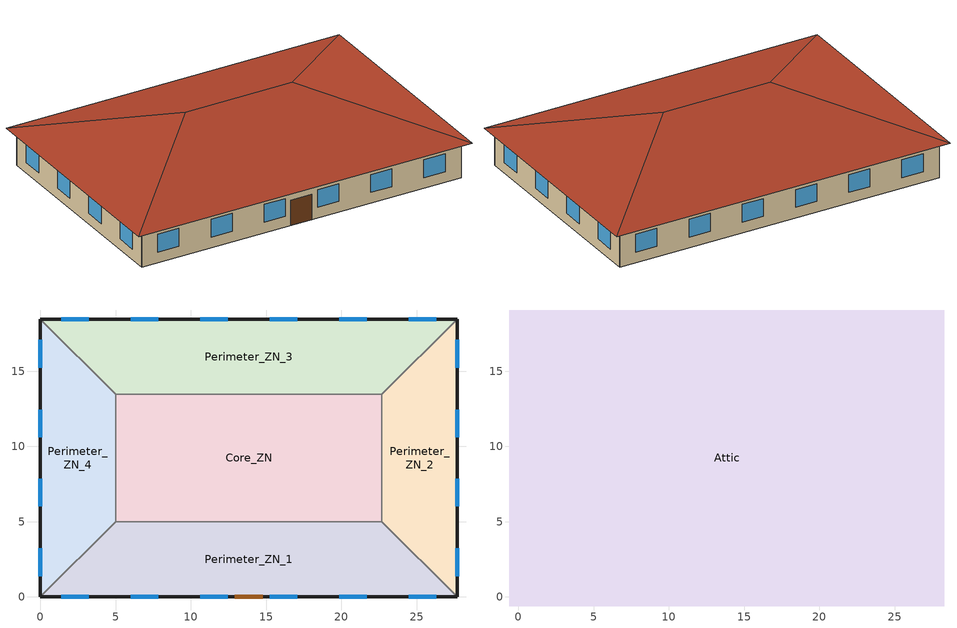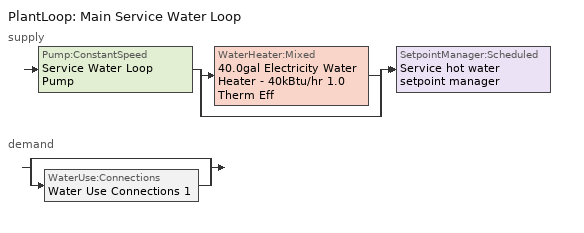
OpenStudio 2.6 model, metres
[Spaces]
Perimeter_ZN_1
 floor ground: 22.69,5 27.69,0 0,0 5,5 z0
 wall outside: 0,0 27.69,0 z0:3.05
 wall to Perimeter_ZN_4: 5,5 0,0 z0:3.05
 wall to Core_ZN: 22.69,5 5,5 z0:3.05
 wall to Perimeter_ZN_2: 27.69,0 22.69,5 z0:3.05
 window: 1.39,0 3.22,0 / 19.85,0 21.68,0 / 15.24,0 17.07,0 / 6.01,0 7.84,0 / 10.62,0 12.45,0 / 24.47,0 26.3,0 z0.9:2.42
 door: 12.93,0 14.76,0 z0:2.13
Perimeter_ZN_2
 floor ground: 27.69,18.46 27.69,0 22.69,5 22.69,13.46 z0
 wall outside: 27.69,0 27.69,18.46 z0:3.05
 wall to Perimeter_ZN_3: 27.69,18.46 22.69,13.46 z0:3.05
 wall to Core_ZN: 22.69,13.46 22.69,5 z0:3.05
 window: 27.69,1.39 27.69,3.22 / 27.69,10.62 27.69,12.45 / 27.69,15.24 27.69,17.07 / 27.69,6.01 27.69,7.84 z0.9:2.42
Perimeter_ZN_3
 floor ground: 27.69,18.46 22.69,13.46 5,13.46 0,18.46 z0
 wall outside: 27.69,18.46 0,18.46 z0:3.05
 wall to Core_ZN: 5,13.46 22.69,13.46 z0:3.05
 wall to Perimeter_ZN_4: 0,18.46 5,13.46 z0:3.05
 window: 21.68,18.46 19.85,18.46 / 7.84,18.46 6.01,18.46 / 17.07,18.46 15.24,18.46 / 12.45,18.46 10.62,18.46 / 26.3,18.46 24.47,18.46 / 3.22,18.46 1.39,18.46 z0.9:2.42
Perimeter_ZN_4
 floor ground: 0,18.46 5,13.46 5,5 0,0 z0
 wall outside: 0,18.46 0,0 z0:3.05
 wall to Core_ZN: 5,5 5,13.46 z0:3.05
 window: 0,3.22 0,1.39 / 0,12.45 0,10.62 / 0,7.84 0,6.01 / 0,17.07 0,15.24 z0.9:2.42
Core_ZN
 floor ground: 22.69,13.46 22.69,5 5,5 5,13.46 z0
Attic
 floor outside: 28.29,19.06 27.69,18.46 0,18.46 -0.6,19.06 z3.05; -0.6,19.06 0,18.46 0,0 -0.6,-0.6 z3.05; 28.29,19.06 28.29,-0.6 27.69,0 27.69,18.46 z3.05; 27.69,0 28.29,-0.6 -0.6,-0.6 0,0 z3.05
 floor to Perimeter_ZN_4: 0,18.46 5,13.46 5,5 0,0 z3.05
 floor to Perimeter_ZN_1: 22.69,5 27.69,0 0,0 5,5 z3.05
 floor to Perimeter_ZN_2: 27.69,18.46 27.69,0 22.69,5 22.69,13.46 z3.05
 floor to Core_ZN: 22.69,13.46 22.69,5 5,5 5,13.46 z3.05
 floor to Perimeter_ZN_3: 27.69,18.46 22.69,13.46 5,13.46 0,18.46 z3.05
 roof outside: 18.46,9.23,6.33 28.29,-0.6,3.05 28.29,19.06,3.05; 18.46,9.23,6.33 28.29,19.06,3.05 -0.6,19.06,3.05 9.23,9.23,6.33; 9.23,9.23,6.33 -0.6,-0.6,3.05 28.29,-0.6,3.05 18.46,9.23,6.33; 9.23,9.23,6.33 -0.6,19.06,3.05 -0.6,-0.6,3.05
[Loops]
PlantLoop 'Main Service Water Loop'
 supply: Pump:ConstantSpeed 'Service Water Loop Pump' > split
  | WaterHeater:Mixed '40.0gal Electricity Water Heater - 40kBtu/hr 1.0 Therm Eff'
  | bypass
  join > SetpointManager:Scheduled 'Service hot water setpoint manager'
 demand: split
  | bypass
  | WaterUse:Connections 'Water Use Connections 1'
[Site]
Chicago Ohare Intl Ap_IL_USA: Latitude {deg}=41.98; Longitude {deg}=-87.92; Time Zone {hr}=-6; Elevation {m}=201; Terrain=City
[Building]
90.1-2004-SmallOffice-ASHRAE 169-2006-5A created: 2018-04-11 13:55:36 -0400: North Axis {deg}=0; Default Construction Set=90.1-2004 - Office - ASHRAE 169-2006-5A; Standards Building Type=SmallOffice
[Site:GroundTemperature:BuildingSurface]
19.27, 19.18, 19.29, 19.59, 19.96, 22.25, 22.94, 23.08, 23.06, 20.85, 20.16, 19.63
[Site:WaterMainsTemperature]
Calculation Method=Correlation; Annual Average Outdoor Air Temperature {C}=9.925; Maximum Difference In Monthly Average Outdoor Air Temperatures {deltaC}=28.7
[SizingPeriod:DesignDay] Barometric Pressure {Pa}=98934; Sky Clearness=0; Rain Indicator=0; Snow Indicator=0; Day of Month=21; Daylight Saving Time Indicator=0; Humidity Indicating Type=Wetbulb; Dry-Bulb Temperature Range Modifier Type=DefaultMultipliers
Name | Maximum Dry-Bulb Temperature {C} | Daily Dry-Bulb Temperature Range {deltaC} | Humidity Indicating Conditions at Maximum Dry-Bulb | Wind Speed {m/s} | Wind Direction {deg} | Month | Day Type | Solar Model Indicator | ASHRAE Taub | ASHRAE Taud
Chicago Ohare Intl Ap Ann Htg 99.6% Condns DB | -20 | 0 | -20 | 4.9 | 270 | 1 | WinterDesignDay | ASHRAEClearSky
Chicago Ohare Intl Ap Ann Clg .4% Condns DB=>MWB | 33.3 | 10.5 | 23.7 | 5.2 | 230 | 7 | SummerDesignDay | ASHRAETau | 0.455 | 2.05
[ClimateZones]
Climate Zone Value 1=5A; Climate Zone Institution Name 2=CEC; Climate Zone Document Name 2=California Climate Zone Descriptions; Climate Zone Document Year 2=1995
[Material:NoMass] Thermal Absorptance=0.9; Solar Absorptance=0.7
Name | Roughness | Thermal Resistance {m2-K/W} | Visible Absorptance
CP02 CARPET PAD | VeryRough | 0.21648 | 0.8
Typical Insulation R-8.93 | Smooth | 1.57183 | 0.7
Typical Carpet Pad | Smooth | 0.21648 | 0.8
Typical Insulation R-5.74 | Smooth | 1.01115 | 0.7
Typical Insulation R-14.76 | Smooth | 2.59864 | 0.7
Typical Insulation R-0.58 | Smooth | 0.101875 | 0.7
Typical Insulation | Smooth | 0.0282222 | 0.7
[Material]
Name | Roughness | Thickness {m} | Conductivity {W/m-K} | Density {kg/m3} | Specific Heat {J/kg-K} | Thermal Absorptance | Solar Absorptance | Visible Absorptance
100mm Normalweight concrete floor | MediumSmooth | 0.1016 | 2.31 | 2322 | 832
G01 13mm gypsum board | Smooth | 0.0127 | 0.16 | 800 | 1090 | 0.9 | 0.7 | 0.5
4 in. Normalweight Concrete Floor | MediumRough | 0.1016 | 2.31 | 2322 | 832 | 0.9 | 0.7 | 0.7
1IN Stucco | Smooth | 0.0253 | 0.6918 | 1858 | 837 | 0.9 | 0.7 | 0.92
8IN CONCRETE HW RefBldg | Rough | 0.2032 | 1.311 | 2240 | 836.8 | 0.9 | 0.7 | 0.7
1/2IN Gypsum | Smooth | 0.0127 | 0.16 | 784.9 | 830 | 0.9 | 0.4 | 0.4
Roof Membrane | VeryRough | 0.0095 | 0.16 | 1121.29 | 1460 | 0.9 | 0.77 | 0.7
Metal Roof Surface; F08 Metal surface | Smooth | 0.0008 | 45.28 | 7824 | 500 | 0.9 | 0.7 | 0.7
6 in. Normalweight Concrete Floor | MediumRough | 0.1524 | 2.31 | 2322 | 832 | 0.9 | 0.7 | 0.7
8 in. Concrete Block Basement Wall | MediumRough | 0.2032 | 1.326 | 1842 | 912 | 0.9 | 0.7 | 0.7
G05 25mm wood | MediumSmooth | 0.0254 | 0.15 | 608 | 1630 | 0.9 | 0.5 | 0.5
Std Wood 6inch | MediumSmooth | 0.15 | 0.12 | 540 | 1210 | 0.9 | 0.7 | 0.7
[Construction]
Typical Insulated Exterior Mass Floor R-11.49: Typical Insulation R-8.93, 4 in. Normalweight Concrete Floor, Typical Carpet Pad
Typical Insulated Exterior Mass Wall R-8.13: 1IN Stucco, 8IN CONCRETE HW RefBldg, Typical Insulation R-5.74, 1/2IN Gypsum
Typical IEAD Roof R-15.87: Roof Membrane, Typical Insulation R-14.76, Metal Roof Surface
Typical Interior Floor: 100mm Normalweight concrete floor, CP02 CARPET PAD
Typical Interior Wall: G01 13mm gypsum board, G01 13mm gypsum board
Typical Interior Ceiling: CP02 CARPET PAD, 100mm Normalweight concrete floor
Typical Insulated Carpeted 6in Slab Floor: 6 in. Normalweight Concrete Floor, Typical Carpet Pad
Typical Insulated Basement Mass Wall: 8 in. Concrete Block Basement Wall
U 0.57 SHGC 0.49 Dbl Blue 6mm/6mm Air: BLUE 6MM, AIR 6MM, CLEAR 6MM
Typical Insulated Metal Door R-1.43: F08 Metal surface, Typical Insulation R-0.58
Typical Overhead Door: Typical Insulation
U 1.17 SHGC 0.49 Simple Glazing Skylight: U 1.17 SHGC 0.49 Simple Glazing
Typical Interior Window: Clear 3mm
Typical Interior Door; Typical Interior Partition: G05 25mm wood
InteriorFurnishings: Std Wood 6inch
[DefaultConstructionSet]
90.1-2004 - Office - ASHRAE 169-2006-5A: Default Exterior Surface Constructions=Default Surface Constructions 1; Default Interior Surface Constructions=Default Surface Constructions 2; Default Ground Contact Surface Constructions=Default Surface Constructions 3; Default Exterior SubSurface Constructions=Default Sub Surface Constructions 1; Default Interior SubSurface Constructions=Default Sub Surface Constructions 2; Interior Partition Construction=Typical Interior Partition
[DefaultSurfaceConstructions]
Name | Floor Construction | Wall Construction | Roof Ceiling Construction
Default Surface Constructions 1 | Typical Insulated Exterior Mass Floor R-11.49 | Typical Insulated Exterior Mass Wall R-8.13 | Typical IEAD Roof R-15.87
Default Surface Constructions 2 | Typical Interior Floor | Typical Interior Wall | Typical Interior Ceiling
Default Surface Constructions 3 | Typical Insulated Carpeted 6in Slab Floor | Typical Insulated Basement Mass Wall
[DefaultSubSurfaceConstructions]
Name | Fixed Window Construction | Operable Window Construction | Door Construction | Overhead Door Construction | Skylight Construction | Tubular Daylight Dome Construction | Tubular Daylight Diffuser Construction
Default Sub Surface Constructions 1 | U 0.57 SHGC 0.49 Dbl Blue 6mm/6mm Air | U 0.57 SHGC 0.49 Dbl Blue 6mm/6mm Air | Typical Insulated Metal Door R-1.43 | Typical Overhead Door | U 1.17 SHGC 0.49 Simple Glazing Skylight | Typical Interior Window | Typical Interior Window
Default Sub Surface Constructions 2 | Typical Interior Window | Typical Interior Window | Typical Interior Door
[WindowMaterial:Glazing] Optical Data Type=SpectralAverage; Infrared Transmittance at Normal Incidence=0; Front Side Infrared Hemispherical Emissivity=0.84; Back Side Infrared Hemispherical Emissivity=0.84; Conductivity {W/m-K}=0.9; Dirt Correction Factor for Solar and Visible Transmittance=1; Solar Diffusing=No
Name | Thickness {m} | Solar Transmittance at Normal Incidence | Front Side Solar Reflectance at Normal Incidence | Back Side Solar Reflectance at Normal Incidence | Visible Transmittance at Normal Incidence | Front Side Visible Reflectance at Normal Incidence | Back Side Visible Reflectance at Normal Incidence
BLUE 6MM | 0.006 | 0.48 | 0.05 | 0.05 | 0.57 | 0.06 | 0.06
CLEAR 6MM | 0.006 | 0.775 | 0.071 | 0.071 | 0.881 | 0.08 | 0.08
Clear 3mm | 0.003 | 0.837 | 0.075 | 0.075 | 0.898 | 0.081 | 0.081
[WindowMaterial:Gas]
AIR 6MM: Gas Type=Air; Thickness {m}=0.0063
[WindowMaterial:SimpleGlazingSystem]
U 1.17 SHGC 0.49 Simple Glazing: U-Factor {W/m2-K}=6.64357; Solar Heat Gain Coefficient=0.49; Visible Transmittance=0.38
[Space]
Name | Space Type | Building Story | Thermal Zone | Part of Total Floor Area
Perimeter_ZN_1 | Office WholeBuilding - Sm Office | Building Story 1 | Perimeter_ZN_1 ZN | Yes
Attic | Office Attic |  | Attic ZN | No
Perimeter_ZN_2 | Office WholeBuilding - Sm Office | Building Story 1 | Perimeter_ZN_2 ZN | Yes
Perimeter_ZN_3 | Office WholeBuilding - Sm Office | Building Story 1 | Perimeter_ZN_3 ZN | Yes
Perimeter_ZN_4 | Office WholeBuilding - Sm Office | Building Story 1 | Perimeter_ZN_4 ZN | Yes
Core_ZN | Office WholeBuilding - Sm Office | Building Story 1 | Core_ZN ZN | Yes
[SpaceType] Standards Building Type=Office
Name | Default Schedule Set | Design Specification Outdoor Air Object | Standards Space Type
Office WholeBuilding - Sm Office | Office WholeBuilding - Sm Office Schedule Set | Office WholeBuilding - Sm Office Ventilation | WholeBuilding - Sm Office
Office Attic | Office Attic Schedule Set | Office Attic Ventilation | Attic
[DesignSpecification:OutdoorAir]
Name | Outdoor Air Flow per Person {m3/s-person} | Outdoor Air Flow per Floor Area {m3/s-m2} | Outdoor Air Flow Air Changes per Hour {1/hr} | Outdoor Air Method
Office Attic Ventilation | 0 | 0 | 0
Office WholeBuilding - Sm Office Ventilation |  | 0.000508 |  | Sum
[DefaultScheduleSet]
Name | Infiltration Schedule | Number of People Schedule | People Activity Level Schedule | Lighting Schedule | Electric Equipment Schedule
Office Attic Schedule Set | OfficeLarge INFIL_SCH_PNNL
Office WholeBuilding - Sm Office Schedule Set | OfficeSmall INFIL_QUARTER_ON_SCH | OfficeSmall BLDG_OCC_SCH | OfficeSmall ACTIVITY_SCH | OfficeSmall BLDG_LIGHT_SCH | OfficeSmall BLDG_EQUIP_SCH
[ThermostatSetpoint:DualSetpoint]
Name | Heating Setpoint Temperature Schedule | Cooling Setpoint Temperature Schedule
Office WholeBuilding - Sm Office Thermostat 1; Office WholeBuilding - Sm Office Thermostat 2; Office WholeBuilding - Sm Office Thermostat 3; Office WholeBuilding - Sm Office Thermostat 4; Office WholeBuilding - Sm Office Thermostat 5 | OfficeSmall HTGSETP_SCH_NO_OPTIMUM | OfficeSmall CLGSETP_SCH_NO_OPTIMUM
Office Attic Thermostat 1
[People:Definition]
Office WholeBuilding - Sm Office People Definition: Number of People Calculation Method=People/Area; People per Space Floor Area {person/m2}=0.0602779; Fraction Radiant=0.3
[People]
Office WholeBuilding - Sm Office People: People Definition=Office WholeBuilding - Sm Office People Definition; Space or SpaceType=Office WholeBuilding - Sm Office; Work Efficiency Schedule=Work Efficiency Schedule; Clothing Insulation Schedule=Clothing Schedule; Air Velocity Schedule=Air Velocity Schedule; Multiplier=1
[Lights:Definition]
Office WholeBuilding - Sm Office Lights Definition: Design Level Calculation Method=Watts/Area; Watts per Space Floor Area {W/m2}=10.7639; Fraction Radiant=0.7; Fraction Visible=0.2
[Lights]
Office WholeBuilding - Sm Office Lights: Lights Definition=Office WholeBuilding - Sm Office Lights Definition; Space or SpaceType=Office WholeBuilding - Sm Office; Fraction Replaceable=1
[ElectricEquipment:Definition]
Office WholeBuilding - Sm Office Elec Equip Definition: Design Level Calculation Method=Watts/Area; Watts per Space Floor Area {W/m2}=6.78126; Fraction Radiant=0.5
[ElectricEquipment]
Office WholeBuilding - Sm Office Elec Equip: Electric Equipment Definition=Office WholeBuilding - Sm Office Elec Equip Definition; Space or SpaceType=Office WholeBuilding - Sm Office
[SpaceInfiltration:DesignFlowRate] Schedule=OfficeSmall INFIL_QUARTER_ON_SCH; Design Flow Rate Calculation Method=Flow/ExteriorArea; Flow per Exterior Surface Area {m3/s-m2}=0.00102523; Constant Term Coefficient=0; Temperature Term Coefficient=0; Velocity Term Coefficient=0.224; Velocity Squared Term Coefficient=0
Name | Space or SpaceType
Perimeter_ZN_1 Infiltration | Perimeter_ZN_1
Perimeter_ZN_2 Infiltration | Perimeter_ZN_2
Perimeter_ZN_3 Infiltration | Perimeter_ZN_3
Perimeter_ZN_4 Infiltration | Perimeter_ZN_4
[InternalMass:Definition]
Internal Mass Definition 1: Construction=InteriorFurnishings; Design Level Calculation Method=SurfaceArea/Area; Surface Area per Space Floor Area=2
[InternalMass] Internal Mass Definition=Internal Mass Definition 1; Multiplier=1
Name | Space or SpaceType
Perimeter_ZN_1 Mass | Perimeter_ZN_1
Perimeter_ZN_2 Mass | Perimeter_ZN_2
Perimeter_ZN_3 Mass | Perimeter_ZN_3
Perimeter_ZN_4 Mass | Perimeter_ZN_4
Core_ZN Mass | Core_ZN
[ThermalZone] Use Ideal Air Loads=No
Name | Thermostat
Perimeter_ZN_1 ZN | Office WholeBuilding - Sm Office Thermostat 1
Attic ZN | Office Attic Thermostat 1
Perimeter_ZN_2 ZN | Office WholeBuilding - Sm Office Thermostat 2
Perimeter_ZN_3 ZN | Office WholeBuilding - Sm Office Thermostat 3
Perimeter_ZN_4 ZN | Office WholeBuilding - Sm Office Thermostat 4
Core_ZN ZN | Office WholeBuilding - Sm Office Thermostat 5
[Sizing:Zone] Zone Cooling Design Supply Air Temperature Input Method=SupplyAirTemperature; Zone Cooling Design Supply Air Temperature Difference {deltaC}=11.11; Zone Heating Design Supply Air Temperature Input Method=SupplyAirTemperature; Zone Heating Design Supply Air Temperature {C}=40; Zone Heating Design Supply Air Temperature Difference {deltaC}=11.11; Zone Cooling Design Supply Air Humidity Ratio {kg-H2O/kg-air}=0.0085; Zone Heating Design Supply Air Humidity Ratio {kg-H2O/kg-air}=0.008; Cooling Design Air Flow Method=DesignDay; Heating Design Air Flow Method=DesignDay; Account for Dedicated Outdoor Air System=No; Dedicated Outdoor Air System Control Strategy=NeutralSupplyAir; Dedicated Outdoor Air Low Setpoint Temperature for Design {C}=autosize; Dedicated Outdoor Air High Setpoint Temperature for Design {C}=autosize
Name | Zone Cooling Design Supply Air Temperature {C}
Perimeter_ZN_1 ZN; Perimeter_ZN_2 ZN; Perimeter_ZN_3 ZN; Perimeter_ZN_4 ZN; Core_ZN ZN | 12.8
Attic ZN | 14
[Zone equipment]
Perimeter_ZN_1 ZN: Zone2PTHP
Perimeter_ZN_2 ZN: Zone3PTHP
Perimeter_ZN_3 ZN: Zone4PTHP
Perimeter_ZN_4 ZN: Zone5PTHP
Core_ZN ZN: Zone1PTHP
[AvailabilityManager:NightCycle] Control Type=CycleOnAny; Thermostat Tolerance {deltaC}=1; Cycling Run Time {s}=3600
Availability Manager Night Cycle 1; Availability Manager Night Cycle 2; Availability Manager Night Cycle 3; Availability Manager Night Cycle 4; Availability Manager Night Cycle 5
[PlantLoop]
Main Service Water Loop: Glycol Concentration=0; Maximum Loop Temperature {C}=60; Minimum Loop Temperature {C}=10; Plant Loop Volume {m3}=Autocalculate; Load Distribution Scheme=Optimal
[Sizing:Plant]
Main Service Water Loop: Loop Type=Heating; Design Loop Exit Temperature {C}=60; Loop Design Temperature Difference {deltaC}=5; Sizing Option=NonCoincident; Zone Timesteps in Averaging Window=1; Coincident Sizing Factor Mode=None
[SetpointManager:Scheduled]
Service hot water setpoint manager: Control Variable=Temperature; Schedule=Service Water Loop Temp - 140F
[Pump:ConstantSpeed]
Service Water Loop Pump: Rated Flow Rate {m3/s}=autosize; Rated Pump Head {Pa}=0.001; Rated Power Consumption {W}=autosize; Motor Efficiency=0.825; Fraction of Motor Inefficiencies to Fluid Stream=0; Pump Control Type=Intermittent; Design Power Sizing Method=PowerPerFlowPerPressure; Design Electric Power per Unit Flow Rate {W/(m3/s)}=348701.1; Design Shaft Power per Unit Flow Rate per Unit Head {W-s/m3-Pa}=1.28205
[WaterHeater:Mixed]
40.0gal Electricity Water Heater - 40kBtu/hr 1.0 Therm Eff: Tank Volume {m3}=0.151416; Setpoint Temperature Schedule=Service Water Loop Temp - 140F; Deadband Temperature Difference {deltaC}=2; Maximum Temperature Limit {C}=82.2222; Heater Control Type=Cycle; Heater Maximum Capacity {W}=11722.8; Heater Fuel Type=Electricity; Heater Thermal Efficiency=1; Off Cycle Parasitic Fuel Consumption Rate {W}=570.999; Off Cycle Parasitic Fuel Type=Electricity; Off Cycle Parasitic Heat Fraction to Tank=0.8; On Cycle Parasitic Fuel Consumption Rate {W}=570.999; On Cycle Parasitic Fuel Type=Electricity; On Cycle Parasitic Heat Fraction to Tank=0; Ambient Temperature Indicator=Schedule; Ambient Temperature Schedule=Water Heater Ambient Temp Schedule - 70F; Off Cycle Loss Coefficient to Ambient Temperature {W/K}=1.87331; On Cycle Loss Coefficient to Ambient Temperature {W/K}=1.87331; Use Side Effectiveness=1; Source Side Effectiveness=1; Use Side Design Flow Rate {m3/s}=autosize; Source Side Design Flow Rate {m3/s}=autosize; Indirect Water Heating Recovery Time {hr}=1.5; Source Side Flow Control Mode=IndirectHeatPrimarySetpoint
[WaterUse:Connections]
Water Use Connections 1: Water Use Equipment Name 1=Main Service Water Use 0.06gal/min
[WaterUse:Equipment:Definition]
Main Service Water Use Def 0.06gal/min: Peak Flow Rate {m3/s}=4.03777e-06; Target Temperature Schedule=Mixed Water At Faucet Temp - 120F; Sensible Fraction Schedule=Fraction Sensible - 0.2; Latent Fraction Schedule=Fraction Latent - 0.05
[WaterUse:Equipment]
Main Service Water Use 0.06gal/min: Water Use Equipment Definition=Main Service Water Use Def 0.06gal/min; Flow Rate Fraction Schedule=OfficeSmall BLDG_SWH_SCH
[Exterior:Lights:Definition]
NonDimming Exterior Lights Def: Design Level {W}=1634
[Exterior:Lights]
NonDimming Exterior Lights Def: Exterior Lights Definition=NonDimming Exterior Lights Def; Schedule=OfficeSmall Exterior_Lgt_ALWAYS_ON; Control Option=AstronomicalClock
[BuildingStory]
Building Story 1: Nominal Z Coordinate {m}=0
[ZoneHVAC:PackagedTerminalHeatPump] Availability Schedule=Always On Discrete hvac_library; Supply Air Flow Rate During Cooling Operation {m3/s}=Autosize; Supply Air Flow Rate During Heating Operation {m3/s}=Autosize; Supply Air Flow Rate When No Cooling or Heating is Needed {m3/s}=Autosize; Outdoor Air Flow Rate During Cooling Operation {m3/s}=Autosize; Outdoor Air Flow Rate During Heating Operation {m3/s}=Autosize; Outdoor Air Flow Rate When No Cooling or Heating is Needed {m3/s}=Autosize; Maximum Supply Air Temperature from Supplemental Heater {C}=Autosize
Name | Supply Air Fan | Heating Coil | Cooling Coil | Supplemental Heating Coil
Zone1PTHP | Zone1PTHPFan | Zone1PTHPDXHeatCoil | Zone1PTHPDXCoolCoil | Zone1PTHPElecHtgBackupCoil
Zone4PTHP | Zone4PTHPFan | Zone4PTHPDXHeatCoil | Zone4PTHPDXCoolCoil | Zone4PTHPElecHtgBackupCoil
Zone5PTHP | Zone5PTHPFan | Zone5PTHPDXHeatCoil | Zone5PTHPDXCoolCoil | Zone5PTHPElecHtgBackupCoil
Zone2PTHP | Zone1PTHPFan 3 | Zone2PTHPDXHeatCoil | Zone2PTHPDXCoolCoil | Zone2PTHPElecHtgBackupCoil
Zone3PTHP | Zone3PTHPFan | Zone3PTHPDXHeatCoil | Zone3PTHPDXCoolCoil | Zone3PTHPElecHtgBackupCoil
[Fan:ConstantVolume] Availability Schedule=Always On Discrete hvac_library; Maximum Flow Rate {m3/s}=AutoSize
Zone1PTHPFan; Zone4PTHPFan; Zone5PTHPFan; Zone1PTHPFan 3; Zone3PTHPFan
[Coil:Heating:DX:SingleSpeed] Availability Schedule=Always On Discrete hvac_library; Rated Total Heating Capacity {W}=Autosize; Rated COP {W/W}=5; Rated Air Flow Rate {m3/s}=Autosize; Rated Supply Fan Power Per Volume Flow Rate {W/(m3/s)}=773.3; Total Heating Capacity Function of Temperature Curve=OS:Curve:Biquadratic 11; Total Heating Capacity Function of Flow Fraction Curve=OS:Curve:Quadratic 14; Energy Input Ratio Function of Temperature Curve=OS:Curve:Biquadratic 12; Energy Input Ratio Function of Flow Fraction Curve=OS:Curve:Quadratic 15; Part Load Fraction Correlation Curve=OS:Curve:Quadratic 16; Defrost Strategy=Resistive; Defrost Control=Timed; Defrost Time Period Fraction=0.166667; Resistive Defrost Heater Capacity {W}=2000
Zone1PTHPDXHeatCoil; Zone4PTHPDXHeatCoil; Zone5PTHPDXHeatCoil; Zone2PTHPDXHeatCoil; Zone3PTHPDXHeatCoil
[Coil:Cooling:DX:SingleSpeed] Availability Schedule=Always On Discrete hvac_library; Rated Total Cooling Capacity {W}=Autosize; Rated Sensible Heat Ratio=Autosize; Rated COP {W/W}=3; Rated Air Flow Rate {m3/s}=Autosize; Rated Evaporator Fan Power Per Volume Flow Rate {W/(m3/s)}=773.3; Total Cooling Capacity Function of Temperature Curve=OS:Curve:Biquadratic 9; Total Cooling Capacity Function of Flow Fraction Curve=OS:Curve:Quadratic 11; Energy Input Ratio Function of Temperature Curve=OS:Curve:Biquadratic 10; Energy Input Ratio Function of Flow Fraction Curve=OS:Curve:Quadratic 12; Part Load Fraction Correlation Curve=OS:Curve:Quadratic 13; Condenser Type=AirCooled; Evaporative Condenser Effectiveness=0; Evaporative Condenser Air Flow Rate {m3/s}=Autosize; Evaporative Condenser Pump Rated Power Consumption {W}=Autosize; Crankcase Heater Capacity {W}=0; Maximum Outdoor Dry-Bulb Temperature for Crankcase Heater Operation {C}=0; Basin Heater Capacity {W/K}=0; Basin Heater Setpoint Temperature {C}=10
Zone1PTHPDXCoolCoil; Zone4PTHPDXCoolCoil; Zone5PTHPDXCoolCoil; Zone2PTHPDXCoolCoil; Zone3PTHPDXCoolCoil
[Coil:Heating:Electric] Availability Schedule=Always On Discrete hvac_library; Nominal Capacity {W}=0
Zone1PTHPElecHtgBackupCoil; Zone4PTHPElecHtgBackupCoil; Zone5PTHPElecHtgBackupCoil; Zone2PTHPElecHtgBackupCoil; Zone3PTHPElecHtgBackupCoil
[EnergyManagementSystem:Program]
CurveOverwriteMGR: SET TTmp_1 = CoilInletDBT1; SET WTmp_1 = CoilInletW1; SET PTmp_1 = Pressure1; SET MyWB_1 = @TwbFnTdbWPb TTmp_1 WTmp_1 PTmp_1; SET IVOnea_1 = MyWB_1; SET IVTwo_1 = OAT1; SET IVThree_1 = IVOnea_1*IVTwo_1; SET C1_1 = 0.42415; SET C2_1 = 0.04426; SET C3_1 = -0.00042; SET C4_1 = 0.00333; SET C5_1 = -8.0e-05; SET C6_1 = -0.00021; SET C1_a1 = 0.942567793; SET C2_a1 = -0.009543347; SET C3_a1 = 0.00068377; SET C4_a1 = -0.011042676; SET C5_a1 = 5.249e-06; SET C6_a1 = -9.72e-06; SET LeftCurveInput_1=C1_1+(C2_1*IVOnea_1)+(C3_1*IVOnea_1*IVonea_1); SET RightCurveInput_1=(C4_1*IVTwo_1)+(C5_1*IVTwo_1*IVTwo_1)+(C6_1*IVThree_1); SET CurveInput_1 = LeftCurveInput_1 + RightCurveInput_1; SET #CurveInput2_1 = CurveInput_1; IF OAT1>31; SET LeftCurveInput_1=C1_a1+(C2_a1*IVOnea_1)+(C3_a1*IVOnea_1*IVonea_1); SET RightCurveInput_1=(C4_a1*IVTwo_1)+(C5_a1*IVTwo_1*IVTwo_1)+(C6_a1*IVThree_1); SET CurveInput_1=LeftCurveInput_1 + RightCurveInput_1; ENDIF; SET CurveOverwrite1 = CurveInput_1; SET TTmp_2 = CoilInletDBT2; SET WTmp_2 = CoilInletW2; SET PTmp_2 = Pressure2; SET MyWB_2 = @TwbFnTdbWPb TTmp_2 WTmp_2 PTmp_2; SET IVOnea_2 = MyWB_2; SET IVTwo_2 = OAT2; SET IVThree_2 = IVOnea_2*IVTwo_2; SET C1_2 = 0.42415; SET C2_2 = 0.04426; SET C3_2 = -0.00042; SET C4_2 = 0.00333; SET C5_2 = -8.0e-05; SET C6_2 = -0.00021; SET C1_a2 = 0.942567793; SET C2_a2 = -0.009543347; SET C3_a2 = 0.00068377; SET C4_a2 = -0.011042676; SET C5_a2 = 5.249e-06; SET C6_a2 = -9.72e-06; SET LeftCurveInput_2=C1_2+(C2_2*IVOnea_2)+(C3_2*IVOnea_2*IVonea_2); SET RightCurveInput_2=(C4_2*IVTwo_2)+(C5_2*IVTwo_2*IVTwo_2)+(C6_2*IVThree_2); SET CurveInput_2 = LeftCurveInput_2 + RightCurveInput_2; SET #CurveInput2_2 = CurveInput_2; IF OAT2>31; SET LeftCurveInput_2=C1_a2+(C2_a2*IVOnea_2)+(C3_a2*IVOnea_2*IVonea_2); SET RightCurveInput_2=(C4_a2*IVTwo_2)+(C5_a2*IVTwo_2*IVTwo_2)+(C6_a2*IVThree_2); SET CurveInput_2=LeftCurveInput_2 + RightCurveInput_2; ENDIF; SET CurveOverwrite2 = CurveInput_2; SET TTmp_3 = CoilInletDBT3; SET WTmp_3 = CoilInletW3; SET PTmp_3 = Pressure3; SET MyWB_3 = @TwbFnTdbWPb TTmp_3 WTmp_3 PTmp_3; SET IVOnea_3 = MyWB_3; SET IVTwo_3 = OAT3; SET IVThree_3 = IVOnea_3*IVTwo_3; SET C1_3 = 0.42415; SET C2_3 = 0.04426; SET C3_3 = -0.00042; SET C4_3 = 0.00333; SET C5_3 = -8.0e-05; SET C6_3 = -0.00021; SET C1_a3 = 0.942567793; SET C2_a3 = -0.009543347; SET C3_a3 = 0.00068377; SET C4_a3 = -0.011042676; SET C5_a3 = 5.249e-06; SET C6_a3 = -9.72e-06; SET LeftCurveInput_3=C1_3+(C2_3*IVOnea_3)+(C3_3*IVOnea_3*IVonea_3); SET RightCurveInput_3=(C4_3*IVTwo_3)+(C5_3*IVTwo_3*IVTwo_3)+(C6_3*IVThree_3); SET CurveInput_3 = LeftCurveInput_3 + RightCurveInput_3; SET #CurveInput2_3 = CurveInput_3; IF OAT3>31; SET LeftCurveInput_3=C1_a3+(C2_a3*IVOnea_3)+(C3_a3*IVOnea_3*IVonea_3); SET RightCurveInput_3=(C4_a3*IVTwo_3)+(C5_a3*IVTwo_3*IVTwo_3)+(C6_a3*IVThree_3); SET CurveInput_3=LeftCurveInput_3 + RightCurveInput_3; ENDIF; SET CurveOverwrite3 = CurveInput_3; SET TTmp_4 = CoilInletDBT4; SET WTmp_4 = CoilInletW4; SET PTmp_4 = Pressure4; SET MyWB_4 = @TwbFnTdbWPb TTmp_4 WTmp_4 PTmp_4; SET IVOnea_4 = MyWB_4; SET IVTwo_4 = OAT4; SET IVThree_4 = IVOnea_4*IVTwo_4; SET C1_4 = 0.42415; SET C2_4 = 0.04426; SET C3_4 = -0.00042; SET C4_4 = 0.00333; SET C5_4 = -8.0e-05; SET C6_4 = -0.00021; SET C1_a4 = 0.942567793; SET C2_a4 = -0.009543347; SET C3_a4 = 0.00068377; SET C4_a4 = -0.011042676; SET C5_a4 = 5.249e-06; SET C6_a4 = -9.72e-06; SET LeftCurveInput_4=C1_4+(C2_4*IVOnea_4)+(C3_4*IVOnea_4*IVonea_4); SET RightCurveInput_4=(C4_4*IVTwo_4)+(C5_4*IVTwo_4*IVTwo_4)+(C6_4*IVThree_4); SET CurveInput_4 = LeftCurveInput_4 + RightCurveInput_4; SET #CurveInput2_4 = CurveInput_4; IF OAT4>31; SET LeftCurveInput_4=C1_a4+(C2_a4*IVOnea_4)+(C3_a4*IVOnea_4*IVonea_4); SET RightCurveInput_4=(C4_a4*IVTwo_4)+(C5_a4*IVTwo_4*IVTwo_4)+(C6_a4*IVThree_4); SET CurveInput_4=LeftCurveInput_4 + RightCurveInput_4; ENDIF; SET CurveOverwrite4 = CurveInput_4; SET TTmp_5 = CoilInletDBT5; SET WTmp_5 = CoilInletW5; SET PTmp_5 = Pressure5; SET MyWB_5 = @TwbFnTdbWPb TTmp_5 WTmp_5 PTmp_5; SET IVOnea_5 = MyWB_5; SET IVTwo_5 = OAT5; SET IVThree_5 = IVOnea_5*IVTwo_5; SET C1_5 = 0.42415; SET C2_5 = 0.04426; SET C3_5 = -0.00042; SET C4_5 = 0.00333; SET C5_5 = -8.0e-05; SET C6_5 = -0.00021; SET C1_a5 = 0.942567793; SET C2_a5 = -0.009543347; SET C3_a5 = 0.00068377; SET C4_a5 = -0.011042676; SET C5_a5 = 5.249e-06; SET C6_a5 = -9.72e-06; SET LeftCurveInput_5=C1_5+(C2_5*IVOnea_5)+(C3_5*IVOnea_5*IVonea_5); SET RightCurveInput_5=(C4_5*IVTwo_5)+(C5_5*IVTwo_5*IVTwo_5)+(C6_5*IVThree_5); SET CurveInput_5 = LeftCurveInput_5 + RightCurveInput_5; SET #CurveInput2_5 = CurveInput_5; IF OAT5>31; SET LeftCurveInput_5=C1_a5+(C2_a5*IVOnea_5)+(C3_a5*IVOnea_5*IVonea_5); SET RightCurveInput_5=(C4_a5*IVTwo_5)+(C5_a5*IVTwo_5*IVTwo_5)+(C6_a5*IVThree_5); SET CurveInput_5=LeftCurveInput_5 + RightCurveInput_5; ENDIF; SET CurveOverwrite5 = CurveInput_5
[EnergyManagementSystem:ProgramCallingManager]
EMSBasedCurveManager: AfterPredictorBeforeHVACManagers; CurveOverwriteMGR
[EnergyManagementSystem:Actuator] Actuated Component=OS:Curve:Biquadratic 9; Actuated Component Type=Curve; Actuated Component Control Type=Curve Result
CurveOverwrite1; CurveOverwrite2; CurveOverwrite3; CurveOverwrite4; CurveOverwrite5
[EnergyManagementSystem:Sensor]
Name | Output Variable or Output Meter Index Key | Output Variable or Output Meter
ActualCurve1; ActualCurve2; ActualCurve3; ActualCurve4; ActualCurve5 | OS:Curve:Biquadratic 9 | Performance Curve Output Value
Pressure1 | Zone1PTHP OA Node | System Node Pressure
CoilInletDBT1 | Zone1PTHP Mixed Air Node | System Node Temperature
CoilInletW1 | Zone1PTHP Mixed Air Node | System Node Humidity Ratio
OAT1 | Zone1PTHP OA Node | System Node Temperature
Pressure2 | Zone4PTHP OA Node | System Node Pressure
CoilInletDBT2 | Zone4PTHP Mixed Air Node | System Node Temperature
CoilInletW2 | Zone4PTHP Mixed Air Node | System Node Humidity Ratio
OAT2 | Zone4PTHP OA Node | System Node Temperature
Pressure3 | Zone2PTHP OA Node | System Node Pressure
CoilInletDBT3 | Zone2PTHP Mixed Air Node | System Node Temperature
CoilInletW3 | Zone2PTHP Mixed Air Node | System Node Humidity Ratio
OAT3 | Zone2PTHP OA Node | System Node Temperature
Pressure4 | Zone5PTHP OA Node | System Node Pressure
CoilInletDBT4 | Zone5PTHP Mixed Air Node | System Node Temperature
CoilInletW4 | Zone5PTHP Mixed Air Node | System Node Humidity Ratio
OAT4 | Zone5PTHP OA Node | System Node Temperature
Pressure5 | Zone3PTHP OA Node | System Node Pressure
CoilInletDBT5 | Zone3PTHP Mixed Air Node | System Node Temperature
CoilInletW5 | Zone3PTHP Mixed Air Node | System Node Humidity Ratio
OAT5 | Zone3PTHP OA Node | System Node Temperature
[EnergyManagementSystem:OutputVariable] Type of Data in Variable=Averaged; Update Frequency=ZoneTimeStep
Name | EMS Variable
ERLCurveValue1 | ActualCurve1
OldCurveValue1 | CurveInput2_1
NewCurveValue1 | CurveOverwrite1
ERLCurveValue2 | ActualCurve2
OldCurveValue2 | CurveInput2_2
NewCurveValue2 | CurveOverwrite2
ERLCurveValue3 | ActualCurve3
OldCurveValue3 | CurveInput2_3
NewCurveValue3 | CurveOverwrite3
ERLCurveValue4 | ActualCurve4
OldCurveValue4 | CurveInput2_4
NewCurveValue4 | CurveOverwrite4
ERLCurveValue5 | ActualCurve5
OldCurveValue5 | CurveInput2_5
NewCurveValue5 | CurveOverwrite5
[Schedule:Ruleset]
Name | Default Day Schedule | Summer Design Day Schedule | Winter Design Day Schedule
OfficeLarge INFIL_SCH_PNNL | OfficeLarge INFIL_SCH_PNNL Default | OfficeLarge INFIL_SCH_PNNL Summer Design Day | OfficeLarge INFIL_SCH_PNNL Winter Design Day
Clothing Schedule | Clothing Schedule Default Winter Clothes
Air Velocity Schedule | Air Velocity Schedule Default
Work Efficiency Schedule | Work Efficiency Schedule Default
OfficeSmall BLDG_OCC_SCH | OfficeSmall BLDG_OCC_SCH Default | OfficeSmall BLDG_OCC_SCH Summer Design Day | OfficeSmall BLDG_OCC_SCH Winter Design Day
OfficeSmall ACTIVITY_SCH | OfficeSmall ACTIVITY_SCH Default | OfficeSmall ACTIVITY_SCH Summer Design Day | OfficeSmall ACTIVITY_SCH Winter Design Day
OfficeSmall BLDG_LIGHT_SCH | OfficeSmall BLDG_LIGHT_SCH Default | OfficeSmall BLDG_LIGHT_SCH Summer Design Day | OfficeSmall BLDG_LIGHT_SCH Winter Design Day
OfficeSmall BLDG_EQUIP_SCH | OfficeSmall BLDG_EQUIP_SCH Default | OfficeSmall BLDG_EQUIP_SCH Summer Design Day | OfficeSmall BLDG_EQUIP_SCH Winter Design Day
OfficeSmall INFIL_QUARTER_ON_SCH | OfficeSmall INFIL_QUARTER_ON_SCH Default | OfficeSmall INFIL_QUARTER_ON_SCH Summer Design Day | OfficeSmall INFIL_QUARTER_ON_SCH Winter Design Day
OfficeSmall HTGSETP_SCH_NO_OPTIMUM | OfficeSmall HTGSETP_SCH_NO_OPTIMUM Default | OfficeSmall HTGSETP_SCH_NO_OPTIMUM Summer Design Day | OfficeSmall HTGSETP_SCH_NO_OPTIMUM Winter Design Day
OfficeSmall CLGSETP_SCH_NO_OPTIMUM | OfficeSmall CLGSETP_SCH_NO_OPTIMUM Default | OfficeSmall CLGSETP_SCH_NO_OPTIMUM Summer Design Day | OfficeSmall CLGSETP_SCH_NO_OPTIMUM Winter Design Day
Service Water Loop Temp - 140F | Service Water Loop Temp - 140F Default
Water Heater Ambient Temp Schedule - 70F | Water Heater Ambient Temp Schedule - 70F Default
Fraction Sensible - 0.2 | Schedule Day 25
Fraction Latent - 0.05 | Schedule Day 26
Mixed Water At Faucet Temp - 120F | Schedule Day 27
OfficeSmall BLDG_SWH_SCH | OfficeSmall BLDG_SWH_SCH Default | OfficeSmall BLDG_SWH_SCH Summer Design Day | OfficeSmall BLDG_SWH_SCH Winter Design Day
OfficeSmall Exterior_Lgt_ALWAYS_ON | OfficeSmall Exterior_Lgt_ALWAYS_ON Default | OfficeSmall Exterior_Lgt_ALWAYS_ON Summer Design Day | OfficeSmall Exterior_Lgt_ALWAYS_ON Winter Design Day
[Schedule:Day]
OfficeLarge INFIL_SCH_PNNL Default; Clothing Schedule Default Winter Clothes; OfficeSmall BLDG_OCC_SCH Summer Design Day; OfficeSmall BLDG_LIGHT_SCH Summer Design Day; OfficeSmall BLDG_EQUIP_SCH Summer Design Day; OfficeSmall INFIL_QUARTER_ON_SCH Default; OfficeSmall Exterior_Lgt_ALWAYS_ON Default; OfficeSmall Exterior_Lgt_ALWAYS_ON Winter Design Day; OfficeSmall Exterior_Lgt_ALWAYS_ON Summer Design Day: 24, 0, 1
OfficeLarge INFIL_SCH_PNNL Summer Design Day; OfficeLarge INFIL_SCH_PNNL SmrDsn|Wkdy Day: 6, 0, 1, 22, 0, 0.25, 24, 0, 1
OfficeLarge INFIL_SCH_PNNL Winter Design Day; OfficeLarge INFIL_SCH_PNNL WntrDsn|Sat Day: 6, 0, 1, 18, 0, 0.25, 24, 0, 1
Clothing Schedule Summer Clothes: 24, 0, 0.5
Air Velocity Schedule Default; OfficeSmall BLDG_EQUIP_SCH Wknd Day; Schedule Day 25: 24, 0, 0.2
Work Efficiency Schedule Default; OfficeSmall BLDG_OCC_SCH Default; OfficeSmall BLDG_OCC_SCH Winter Design Day; OfficeSmall BLDG_LIGHT_SCH Winter Design Day; OfficeSmall BLDG_EQUIP_SCH Winter Design Day; OfficeSmall BLDG_SWH_SCH Default: 24, 0, 0
OfficeSmall BLDG_OCC_SCH Wkdy Day: 6, 0, 0, 7, 0, 0.11, 8, 0, 0.21, 12, 0, 1, 13, 0, 0.53, 17, 0, 1, 18, 0, 0.32, 22, 0, 0.11, 23, 0, 0.05, 24, 0, 0
OfficeSmall ACTIVITY_SCH Default; OfficeSmall ACTIVITY_SCH Winter Design Day; OfficeSmall ACTIVITY_SCH Summer Design Day: 24, 0, 120
OfficeSmall BLDG_LIGHT_SCH Default; OfficeSmall BLDG_LIGHT_SCH Default|Wkdy Day: 5, 0, 0.18, 7, 0, 0.23, 8, 0, 0.42, 12, 0, 0.9, 13, 0, 0.8, 17, 0, 0.9, 18, 0, 0.61, 20, 0, 0.42, 22, 0, 0.32, 23, 0, 0.23, 24, 0, 0.18
OfficeSmall BLDG_LIGHT_SCH Wknd Day: 24, 0, 0.18
OfficeSmall BLDG_EQUIP_SCH Default; OfficeSmall BLDG_EQUIP_SCH Default|Wkdy Day: 8, 0, 0.5, 12, 0, 1, 13, 0, 0.94, 17, 0, 1, 18, 0, 0.5, 24, 0, 0.2
OfficeSmall INFIL_QUARTER_ON_SCH Summer Design Day; OfficeSmall INFIL_QUARTER_ON_SCH SmrDsn|Wkdy Day: 7, 0, 1, 19, 0, 0.25, 24, 0, 1
OfficeSmall INFIL_QUARTER_ON_SCH Winter Design Day; OfficeSmall INFIL_QUARTER_ON_SCH WntrDsn|Sat Day: 7, 0, 1, 18, 0, 0.25, 24, 0, 1
OfficeSmall HTGSETP_SCH_NO_OPTIMUM Default; OfficeSmall HTGSETP_SCH_NO_OPTIMUM Summer Design Day: 24, 0, 15.56
OfficeSmall HTGSETP_SCH_NO_OPTIMUM Wkdy Day: 6, 0, 15.56, 19, 0, 21.11, 24, 0, 15.56
OfficeSmall HTGSETP_SCH_NO_OPTIMUM Winter Design Day: 24, 0, 21.11
OfficeSmall CLGSETP_SCH_NO_OPTIMUM Default; OfficeSmall CLGSETP_SCH_NO_OPTIMUM Winter Design Day: 24, 0, 29.44
OfficeSmall CLGSETP_SCH_NO_OPTIMUM Summer Design Day: 24, 0, 23.89
OfficeSmall CLGSETP_SCH_NO_OPTIMUM Wkdy Day: 6, 0, 29.44, 18, 0, 23.89, 24, 0, 29.44
Service Water Loop Temp - 140F Default: 24, 0, 60
Water Heater Ambient Temp Schedule - 70F Default: 24, 0, 21.1111
Schedule Day 26: 24, 0, 0.05
Schedule Day 27: 24, 0, 48.8889
OfficeSmall BLDG_SWH_SCH Winter Design Day; OfficeSmall BLDG_SWH_SCH Summer Design Day; OfficeSmall BLDG_SWH_SCH WntrDsn|SmrDsn|Wkdy Day: 7, 0, 0, 8, 0, 0.27, 9, 0, 0.55, 11, 0, 0.64, 12, 0, 0.82, 13, 0, 1, 14, 0, 0.91, 16, 0, 0.55, 17, 0, 0.73, 19, 0, 0.37, 20, 0, 0.18, 21, 0, 0.27, 22, 0, 0.09, 24, 0, 0
[Schedule:Rule] Date Specification Type=DateRange; Start Day=1
Name | Schedule Ruleset | Rule Order | Day Schedule | Apply Monday | Apply Tuesday | Apply Wednesday | Apply Thursday | Apply Friday | Start Month | End Month | End Day | Apply Saturday | Apply Sunday
Schedule Rule 1 | OfficeLarge INFIL_SCH_PNNL | 1 | OfficeLarge INFIL_SCH_PNNL SmrDsn|Wkdy Day | Yes | Yes | Yes | Yes | Yes | 1 | 12 | 31
Schedule Rule 2 | OfficeLarge INFIL_SCH_PNNL | 0 | OfficeLarge INFIL_SCH_PNNL WntrDsn|Sat Day |  |  |  |  |  | 1 | 12 | 31 | Yes
Schedule Rule 3 | Clothing Schedule | 0 | Clothing Schedule Summer Clothes |  |  |  |  |  | 5 | 9 | 30
Schedule Rule 4 | OfficeSmall BLDG_OCC_SCH | 0 | OfficeSmall BLDG_OCC_SCH Wkdy Day | Yes | Yes | Yes | Yes | Yes | 1 | 12 | 31
Schedule Rule 5 | OfficeSmall BLDG_LIGHT_SCH | 1 | OfficeSmall BLDG_LIGHT_SCH Default|Wkdy Day | Yes | Yes | Yes | Yes | Yes | 1 | 12 | 31
Schedule Rule 6 | OfficeSmall BLDG_LIGHT_SCH | 0 | OfficeSmall BLDG_LIGHT_SCH Wknd Day |  |  |  |  |  | 1 | 12 | 31 | Yes | Yes
Schedule Rule 7 | OfficeSmall BLDG_EQUIP_SCH | 1 | OfficeSmall BLDG_EQUIP_SCH Default|Wkdy Day | Yes | Yes | Yes | Yes | Yes | 1 | 12 | 31
Schedule Rule 8 | OfficeSmall BLDG_EQUIP_SCH | 0 | OfficeSmall BLDG_EQUIP_SCH Wknd Day |  |  |  |  |  | 1 | 12 | 31 | Yes | Yes
Schedule Rule 9 | OfficeSmall INFIL_QUARTER_ON_SCH | 1 | OfficeSmall INFIL_QUARTER_ON_SCH SmrDsn|Wkdy Day | Yes | Yes | Yes | Yes | Yes | 1 | 12 | 31
Schedule Rule 10 | OfficeSmall INFIL_QUARTER_ON_SCH | 0 | OfficeSmall INFIL_QUARTER_ON_SCH WntrDsn|Sat Day |  |  |  |  |  | 1 | 12 | 31 | Yes
Schedule Rule 11 | OfficeSmall HTGSETP_SCH_NO_OPTIMUM | 0 | OfficeSmall HTGSETP_SCH_NO_OPTIMUM Wkdy Day | Yes | Yes | Yes | Yes | Yes | 1 | 12 | 31
Schedule Rule 12 | OfficeSmall CLGSETP_SCH_NO_OPTIMUM | 0 | OfficeSmall CLGSETP_SCH_NO_OPTIMUM Wkdy Day | Yes | Yes | Yes | Yes | Yes | 1 | 12 | 31
Schedule Rule 14 | OfficeSmall BLDG_SWH_SCH | 0 | OfficeSmall BLDG_SWH_SCH WntrDsn|SmrDsn|Wkdy Day | Yes | Yes | Yes | Yes | Yes | 1 | 12 | 31
[Schedule:Constant]
Always On Discrete hvac_library: Value=1
[Curve:Quadratic]
Name | Coefficient1 Constant | Coefficient2 x | Coefficient3 x**2 | Minimum Value of x {BasedOnField A2} | Maximum Value of x {BasedOnField A2}
OS:Curve:Quadratic 14 | 0.84 | 0.16 | 0 | 0.5 | 1.5
OS:Curve:Quadratic 15 | 1.3824 | -0.4336 | 0.0512 | 0 | 1
OS:Curve:Quadratic 16 | 0.85 | 0.15 | 0 | 0 | 1
OS:Curve:Quadratic 11 | 0.77136 | 0.34053 | -0.11088 | 0.75918 | 1.13877
OS:Curve:Quadratic 12 | 1.2055 | -0.32953 | 0.12308 | 0.75918 | 1.13877
OS:Curve:Quadratic 13 | 0.771 | 0.229 | 0 | 0 | 1
[Curve:Biquadratic]
Name | Coefficient1 Constant | Coefficient2 x | Coefficient3 x**2 | Coefficient4 y | Coefficient5 y**2 | Coefficient6 x*y | Minimum Value of x {BasedOnField A2} | Maximum Value of x {BasedOnField A2} | Minimum Value of y {BasedOnField A3} | Maximum Value of y {BasedOnField A3}
OS:Curve:Biquadratic 11 | 0.758746 | 0 | 0 | 0.027626 | 0.000148716 | 0 | 0 | 1 | 0 | 1
OS:Curve:Biquadratic 12 | 1.19248 | -0.0300438 | 0.00103745 | 0 | 0 | 0 | -20 | 20 | 0 | 1
OS:Curve:Biquadratic 9 | 0.42415 | 0.04426 | -0.00042 | 0.00333 | -8e-05 | -0.00021 | 17 | 22 | 13 | 46
OS:Curve:Biquadratic 10 | 1.23649 | -0.02431 | 0.00057 | -0.01434 | 0.00063 | -0.00038 | 17 | 22 | 13 | 46
